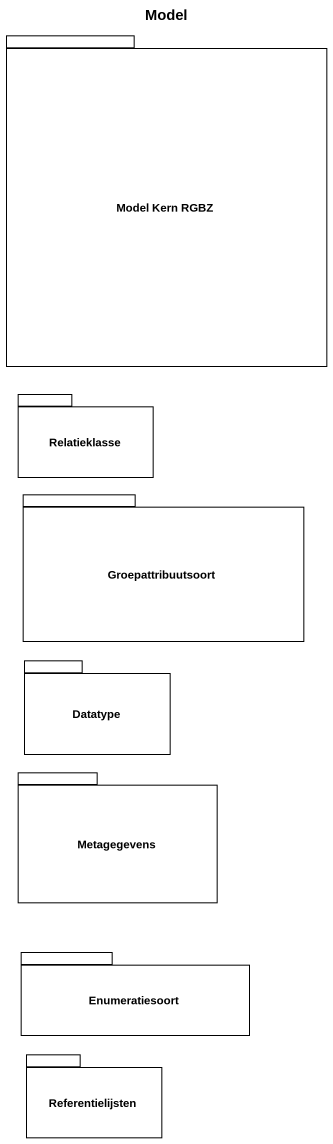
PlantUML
@startuml
title Model
package "Model Kern RGBZ" as Model_Kern_RGBZ {
}
package Relatieklasse {
}
package Groepattribuutsoort {
}
package Datatype {
}
package Metagegevens {
}
package Enumeratiesoort {
}
package Referentielijsten {
}
@enduml
